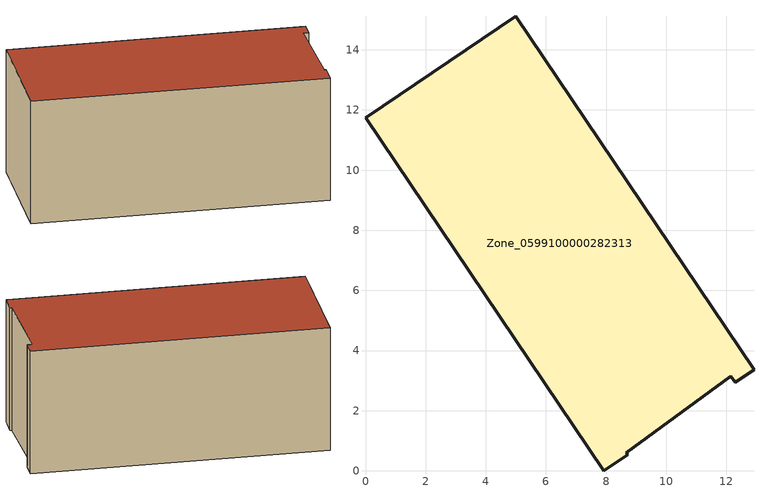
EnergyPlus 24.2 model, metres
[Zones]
Zone_0599100000282313
 floor ground (C_G): 12.29,2.94 12.15,3.15 8.67,0.6 8.72,0.54 7.92,0 0,11.75 4.99,15.12 12.92,3.36 z0
 wall outside (C_F): 8.67,0.6 12.15,3.15 12.29,2.94 12.92,3.36 4.99,15.12 0,11.75 7.92,0 8.72,0.54 8.67,0.6 z0:6.21
 roof outside (C_R): 12.15,3.15 12.29,2.94 12.92,3.36 4.99,15.12 0,11.75 7.92,0 8.72,0.54 8.67,0.6 z6.21
[BUILDING]
Pand.0599100000282313: North Axis=0; Terrain=City; Loads Convergence Tolerance Value=0.04; Temperature Convergence Tolerance Value=0.4; Solar Distribution=FullExterior; Maximum Number of Warmup Days=25; Minimum Number of Warmup Days=1
[Site:Location]
Rotterdam.The.Hague.AP_ZH_NLD Design_Conditions: Latitude=51.96; Longitude=4.45; Time Zone=1; Elevation=-4.5
[SITE:GROUNDTEMPERATURE:BUILDINGSURFACE]
18, 18, 18, 18, 18, 18, 18, 18, 18, 18, 18, 18
[MATERIAL] Thermal Absorptance=0.9; Solar Absorptance=0.7; Visible Absorptance=0.7
Name | Roughness | Thickness | Conductivity | Density | Specific Heat
G.TI.1975-1991 | MediumSmooth | 0.15 | 0.288461 | 540 | 1210
F.TI.1975-1991 | Rough | 0.3 | 0.230769 | 1920 | 840
R.TI.1975-1991 | MediumRough | 0.2 | 0.153846 | 1500 | 1000
[CONSTRUCTION]
C_G: G.TI.1975-1991
C_F: F.TI.1975-1991
C_R: R.TI.1975-1991
[ZONE]
Zone_0599100000282313: Type=1; Multiplier=1; Ceiling Height=Autocalculate; Volume=Autocalculate; Floor Area=autocalculate; Part of Total Floor Area=Yes
[ZONEINFILTRATION:DESIGNFLOWRATE]
Infil_Zone_0599100000282313: Zone or ZoneList or Space or SpaceList=Zone_0599100000282313; Schedule=AlwaysOn; Design Flow Rate Calculation Method=Flow/Area; Flow Rate per Floor Area=0.003; Constant Term Coefficient=1; Temperature Term Coefficient=0; Velocity Term Coefficient=0; Velocity Squared Term Coefficient=0
[HVACTEMPLATE:ZONE:IDEALLOADSAIRSYSTEM]
Zone_0599100000282313: Maximum Heating Supply Air Temperature=50; Minimum Cooling Supply Air Temperature=13; Maximum Heating Supply Air Humidity Ratio=0.0156; Minimum Cooling Supply Air Humidity Ratio=0.0077; Heating Limit=NoLimit; Cooling Limit=NoLimit; Dehumidification Control Type=ConstantSensibleHeatRatio; Cooling Sensible Heat Ratio=0.7; Dehumidification Setpoint=60; Humidification Control Type=None; Humidification Setpoint=30; Outdoor Air Method=None; Outdoor Air Flow Rate per Person=0.00944; Outdoor Air Flow Rate per Zone Floor Area=0; Outdoor Air Flow Rate per Zone=0; Demand Controlled Ventilation Type=None; Outdoor Air Economizer Type=NoEconomizer; Heat Recovery Type=None; Sensible Heat Recovery Effectiveness=0.7; Latent Heat Recovery Effectiveness=0.65
[ZONECONTROL:THERMOSTAT]
ThermostatControl_Zone_0599100000282313: Zone or ZoneList=Zone_0599100000282313; Control Type Schedule=DualSetpointControlType; Control 1=Thermostat_Zone_0599100000282313; Temperature Difference Between Cutout And Setpoint=0
[THERMOSTATSETPOINT:DUALSETPOINT]
Thermostat_Zone_0599100000282313: Heating Setpoint Temperature Schedule=HeatingSetpoint_Zone_0599100000282313; Cooling Setpoint Temperature Schedule=CoolingSetpoint_Zone_0599100000282313
[SCHEDULE:COMPACT]
HeatingSetpoint_Zone_0599100000282313: Through: 12/31, For: AllDays, Until: 24:00, 21
CoolingSetpoint_Zone_0599100000282313: Through: 12/31, For: AllDays, Until: 24:00, 24
DualSetpointControlType: Through: 12/31, For: AllDays, Until: 24:00, 4
AlwaysOn: Through: 12/31, For: AllDays, Until: 24:00, 1
